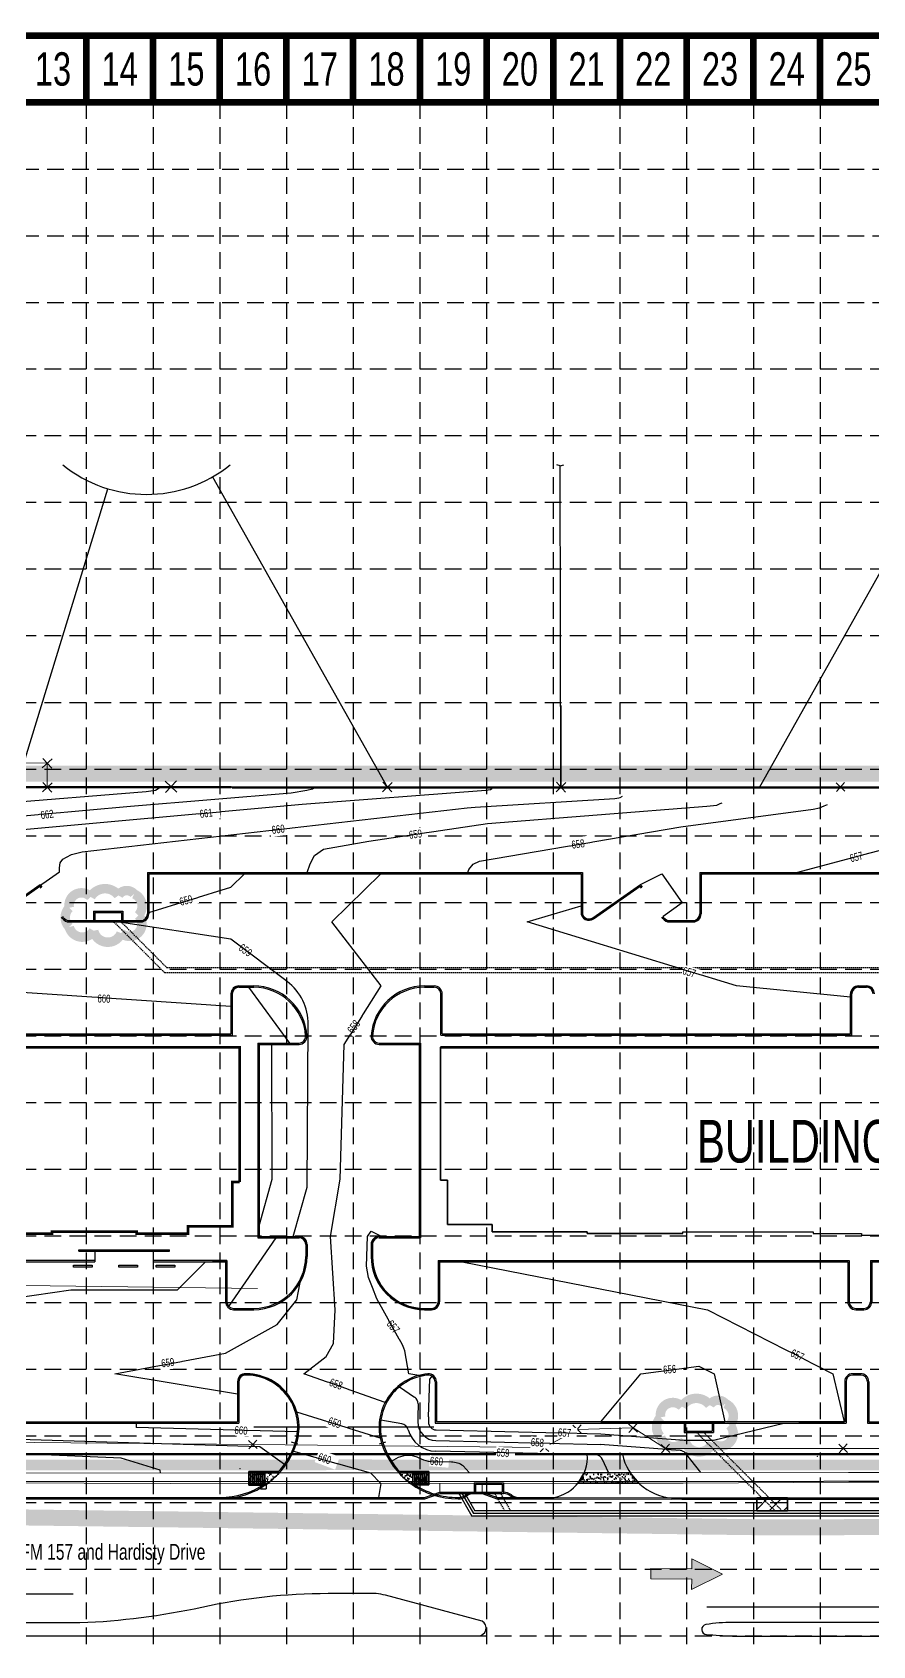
# Model space of a CAD drawing. Header units: feet. Extents: x 9897 to 20516, y 9531 to 20344.
# Drawn here: x 10228 to 10543, y 9928 to 10533 of the extents above; entities that cross this region are included whole.
import ezdxf
from ezdxf.enums import TextEntityAlignment as Align

# ---------------------------------------------------------------- set-up
doc = ezdxf.new("R2010")
doc.units = ezdxf.units.FT
doc.header["$MEASUREMENT"] = 0
for name, pattern in [('DASHED', [0.75, 0.5, -0.25]), ('DASHED2', [0.375, 0.25, -0.125]), ('HIDDEN', [0.375, 0.25, -0.125]), ('PHANTOM2', [1.25, 0.625, -0.125, 0.125, -0.125, 0.125, -0.125])]:
    doc.linetypes.add(name, pattern=pattern)
doc.layers.get('0').update_dxf_attribs({"lineweight": 18})
for name, color, linetype, lineweight in [('1-CM-DRAW', 9, 'Continuous', 25), ('BDY', 30, 'PHANTOM2', 70), ('BDY-ADJ', 6, 'Continuous', 25), ('BDY-ORIGINALTRACTS', 10, 'HIDDEN', 20), ('FENCE', 43, 'Continuous', 20), ('LIMITS OF DISTURBANCE', 1, 'Continuous', 18), ('PAVE-SAWCUT', 4, 'DASHED2', 35), ('PAVE-SAWCUT-HATCH', 7, 'Continuous', 25), ('PAVE-SIDE-EX', 8, 'Continuous', 18), ('PAVE-SIDEWALK', 6, 'Continuous', 35), ('PC', 43, 'Continuous', 25), ('TEXT-ANNOT-CONTOUR-PROP', 9, 'Continuous', 20), ('TEXT-STREET NAMES', 5, 'Continuous', 35), ('UE-TEL', 254, 'HIDDEN', 25), ('UP-SD', 160, 'DASHED', 25), ('UP-SD-INLET', 2, 'Continuous', 25), ('WTL-UP-SD-INLET', 2, 'Continuous', 25)]:
    doc.layers.add(name, color=color, linetype=linetype, lineweight=lineweight)
for name, color, linetype in [('A-SITE-BLDG', 2, 'Continuous'), ('A-SITE-CURB', 4, 'Continuous'), ('A-SITE-CURB-BACK', 200, 'Continuous'), ('A-SITE-CURB-FUTR', 6, 'Continuous'), ('BASE', 7, 'Continuous'), ('BDY-BC', 20, 'Continuous'), ('BDY-GUTTER', 255, 'Continuous'), ('GRID', 254, 'HIDDEN'), ('LEGEND', 7, 'Continuous'), ('PLANTEXT', 5, 'Continuous'), ('SILT FENCE', 200, 'Continuous'), ('UE-SD', 57, 'Continuous')]:
    doc.layers.add(name, color=color, linetype=linetype)
doc.styles.get("Standard").update_dxf_attribs({"font": 'ARIAL.TTF', "width": 0.7})
pattern_1 = [(37.5, (0, 0), (-0.06299336, 1.92682377), [0, -1.52, 0, -1.7, 0, -1.625]), (7.5, (0, 0), (1.7697767, 2.82214607), [0, -0.82, 0, -1.37, 0, -0.525]), (327.5, (-1.23, 0), (3.11414186, 0.00565905), [0, -0.5, 0, -1.8, 0, -2.35]), (317.5, (-1.23, 0), (3.0061266, 0.87767556), [0, -0.25, 0, -1.18, 0, -1.35])]

# ---------------------------------------------------------------- blocks, each defined once
blk = doc.blocks.new('X')
at = {"color": 0}
for p, q in [((-0.00294, -0.00294), (0.00294, 0.00294)), ((-0.00294, 0.00294), (0.00294, -0.00294))]:
    blk.add_line(p, q, dxfattribs=at)
blk.add_point((0, 0), dxfattribs=at)
blk = doc.blocks.new('XXFNC')
at = {"layer": 'FENCE'}
for p, q in [((14995.81, 9774.14), (14999.99, 9776.87)), ((14996.53, 9777.6), (14999.27, 9773.41))]:
    blk.add_line(p, q, dxfattribs=at)
blk = doc.blocks.new('inlet protection')
at = {"layer": 'LEGEND', "color": 170, "ltscale": 100, "const_width": 9.48}
blk.add_lwpolyline([(38, 58.5, 0.520567), (38, 58.5, 0.765195), (16.6, 47.7, 0.417879), (16.5, 28.3, 0.6649), (41, 24.6, 0.744833), (68.6, 22.2, 0.975642), (85.8, 40, 0.520567), (81.5, 61.5, 0.520567), (65.8, 60, 0.540264), (38, 58.5)], format="xyb", close=True, dxfattribs=at)

msp = doc.modelspace()

# ---------------------------------------------------------------- hatches: boundary and pattern name
at = {"layer": 'PAVE-SAWCUT-HATCH'}
h = msp.add_hatch(dxfattribs=at)
h.set_pattern_fill('ANSI31', color=256, scale=30, style=0)
h.paths.add_polyline_path([(10499.09, 9983.65), (10510.68, 9983.66), (10510.69, 9978.76), (10499.09, 9978.75)])
at = {"layer": 'PAVE-SIDEWALK'}
h = msp.add_hatch(dxfattribs=at)
h.set_pattern_fill('AR-SAND', style=0)
h.set_pattern_definition(pattern_1)
edge = h.paths.add_edge_path()
edge.add_arc((10298.05, 10013.3), 30, 305.77716, 317.51064)
edge.add_line((10320.17, 9993.04), (10308.71, 9993.03))
edge.add_line((10308.71, 9993.03), (10308.72, 9988.96))
edge.add_line((10308.72, 9988.96), (10315.59, 9988.96))
h = msp.add_hatch(dxfattribs=at)
h.set_pattern_fill('AR-SAND', style=0)
h.set_pattern_definition(pattern_1)
edge = h.paths.add_edge_path()
edge.add_arc((10387.09, 10013.29), 30, 222.38477, 233.77329, ccw=False)
edge.add_line((10364.93, 9993.06), (10376.21, 9993.07))
edge.add_line((10376.21, 9993.07), (10376.22, 9989.09))
edge.add_line((10376.22, 9989.09), (10369.36, 9989.09))
h = msp.add_hatch(dxfattribs=at)
h.set_pattern_fill('AR-SAND', style=0)
h.set_pattern_definition(pattern_1)
h.paths.add_polyline_path([(10454.88, 9989.21), (10432.17, 9989.23), (10434.47, 9993.1), (10451.59, 9993.17)])

# ---------------------------------------------------------------- linework, layer by layer
msp.add_lwpolyline([(10474.78, 9960.85), (10474.75, 9957.01), (10459.39, 9957.13), (10459.36, 9953.29), (10474.72, 9953.17), (10474.69, 9949.33), (10486.25, 9955), (10474.78, 9960.85)], close=True)
at = {"color": 211}
msp.add_point((10521.79, 9999.21), dxfattribs=at)
at = {"color": 0}
msp.add_point((10305.39, 9994.59, 833.4), dxfattribs=at)
at = {"color": 254}
for points in [[(10474.69, 9949.33), (10474.78, 9960.85), (10486.25, 9955), (10474.78, 9960.85)], [(10459.39, 9957.13), (10459.36, 9953.29), (10474.75, 9957.01), (10474.72, 9953.17)]]:
    msp.add_solid(points, dxfattribs=at)
at = {"layer": '1-CM-DRAW'}
for p, q in [((10312.57, 10153.71), (10327.56, 10153.71)), ((10378.05, 10010.23), (10307.08, 10010.23)), ((10327.07, 10003.78), (10324.69, 10004.55)), ((10359.95, 10004.57), (10357.57, 10003.81)), ((10297.58, 9983.8), (10297.58, 9983.3))]:
    msp.add_line(p, q, dxfattribs=at)
at = {"layer": 'A-SITE-BLDG', "color": 7, "const_width": 1}
msp.add_lwpolyline([(10305.26, 10102.13), (10302.6, 10102.13), (10302.6, 10085.46), (10285.93, 10085.46), (10285.93, 10082.79), (10266.76, 10082.79), (10266.76, 10083.46), (10234.93, 10083.46), (10234.93, 10082.79), (10200.93, 10082.79), (10200.93, 10082.13), (10165.6, 10082.13), (10165.6, 10082.79), (10131.6, 10082.79), (10131.6, 10083.46), (10099.76, 10083.46), (10099.76, 10082.79), (10080.6, 10082.79), (10080.6, 10086.06, -0.410992), (10064.53, 10102.13), (10061.26, 10102.13), (10061.26, 10152.63), (10305.26, 10152.63), (10305.26, 10102.13)], format="xyb", dxfattribs=at)
msp.add_lwpolyline([(10380.56, 10152.63), (10700.57, 10152.63), (10700.57, 10102.79), (10697.3, 10102.79)], dxfattribs=at)
at = {"layer": 'A-SITE-BLDG', "color": 7}
msp.add_lwpolyline([(10471.4, 10082.79), (10435.56, 10082.79), (10435.56, 10083.46), (10399.9, 10083.46), (10399.9, 10086.13), (10383.23, 10086.13), (10383.23, 10102.79), (10380.56, 10102.79), (10380.56, 10152.63), (10380.56, 10102.79), (10383.23, 10102.79), (10383.23, 10086.13), (10399.9, 10086.13), (10399.9, 10083.46), (10435.56, 10083.46), (10435.56, 10082.79), (10471.4, 10082.79), (10471.4, 10083.46), (10520.23, 10083.46), (10520.23, 10082.79), (10538.4, 10082.79), (10538.4, 10082.13), (10559.23, 10082.13)], dxfattribs=at)
at = {"layer": 'A-SITE-CURB', "color": 7, "ltscale": 0.45}
for p, q in [((10212.96, 10200.77), (10230.44, 10213.02)), ((10433.24, 10217.63), (10433.24, 10203.23)), ((10437.96, 10200.77), (10455.44, 10213.02)), ((10478.24, 10217.63), (10658.24, 10217.63)), ((10478.24, 10217.63), (10478.24, 10202.63)), ((10466.38, 10199.63), (10475.24, 10199.63)), ((10302.06, 10172.63), (10302.06, 10157.63)), ((10374.57, 10175.63), (10378.22, 10175.63)), ((10381.22, 10157.63), (10381.22, 10172.63)), ((10534.22, 10157.63), (10534.22, 10172.63)), ((10537.22, 10175.63), (10540.22, 10175.63)), ((10357.6, 10153.71), (10372.57, 10153.71)), ((10372.57, 10153.71), (10372.57, 10081.71)), ((10381.22, 10157.63), (10534.22, 10157.63)), ((10357.57, 10081.71), (10372.57, 10081.71)), ((10245.06, 10076.23), (10279.06, 10076.23)), ((10251.06, 10076.23), (10251.06, 10072.23)), ((10273.06, 10072.23), (10273.06, 10076.23)), ((10354.57, 10078.71), (10354.57, 10074.23)), ((10273.06, 10072.23), (10300.06, 10072.23)), ((10380.22, 10072.23), (10533.22, 10072.23)), ((10380.22, 10072.23), (10380.22, 10057.23)), ((10533.22, 10072.23), (10533.22, 10057.23)), ((10542.22, 10072.23), (10542.22, 10057.23)), ((10542.22, 10072.23), (10569.22, 10072.23)), ((10303.06, 10054.23), (10310.57, 10054.23)), ((10374.57, 10054.23), (10377.22, 10054.23)), ((10536.22, 10054.23), (10539.22, 10054.23)), ((10304.52, 10027.22), (10304.52, 10012.23)), ((10307.52, 10030.23), (10307.57, 10030.23)), ((10308.08, 10030.22), (10307.6, 10030.22)), ((10379.07, 10027.16), (10379.07, 10012.23)), ((10196.52, 10012.23), (10304.52, 10012.23)), ((10532.07, 10012.23), (10379.07, 10012.23)), ((10393.16, 9985.28), (10404.16, 9985.27))]:
    msp.add_line(p, q, dxfattribs=at)
at = {"layer": 'A-SITE-CURB', "color": 7}
for p, q in [((10230.92, 10212.33), (10230.44, 10213.02)), ((10271.24, 10217.63), (10433.24, 10217.63)), ((10271.24, 10217.63), (10271.24, 10202.63)), ((10455.92, 10212.33), (10455.44, 10213.02)), ((10238.92, 10200.91), (10238.57, 10201.41)), ((10463.92, 10200.91), (10463.57, 10201.41)), ((10241.38, 10199.63), (10268.24, 10199.63)), ((10305.06, 10175.63), (10310.57, 10175.63)), ((10305.06, 10175.63), (10310.57, 10175.63)), ((10194.06, 10157.63), (10302.06, 10157.63)), ((10312.07, 10153.71), (10327.53, 10153.71)), ((10312.57, 10153.71), (10312.57, 10081.71)), ((10312.57, 10081.71), (10327.57, 10081.71)), ((10330.57, 10078.71), (10330.57, 10074.23)), ((10197.06, 10072.23), (10251.06, 10072.23)), ((10300.06, 10072.23), (10300.06, 10057.23)), ((10532.07, 10027.23), (10532.07, 10012.23)), ((10538.07, 10030.23), (10535.07, 10030.23)), ((10541.07, 10027.23), (10541.07, 10012.23)), ((10541.07, 10012.23), (10667.07, 10012.23)), ((10422.94, 9983.76), (10422.94, 9983.26)), ((10422.94, 9983.26), (10467.25, 9983.13)), ((10467.25, 9983.63), (10467.25, 9983.13))]:
    msp.add_line(p, q, dxfattribs=at)
at = {"layer": 'A-SITE-CURB', "color": 7, "ltscale": 0.45}
for points in [[(10250.06, 10070.23), (10243.06, 10070.23), (10243.06, 10070.9), (10250.06, 10070.9)], [(10267.06, 10070.23), (10260.06, 10070.23), (10260.06, 10070.9), (10267.06, 10070.9)], [(10281.06, 10070.23), (10274.06, 10070.23), (10274.06, 10070.9), (10281.06, 10070.9)]]:
    msp.add_lwpolyline(points, close=True, dxfattribs=at)
at = {"layer": 'A-SITE-CURB', "color": 7}
for centre, radius, start, end in [((10241.38, 10202.63), 3, 215, 270), ((10268.24, 10202.63), 3, 270, 0), ((10466.38, 10202.63), 3, 215, 270), ((10305.06, 10172.63), 3, 90, 180), ((10310.57, 10155.63), 20, 3.66175, 90), ((10327.53, 10156.71), 3, 270, 3.66175), ((10327.57, 10078.71), 3, 0, 90), ((10535.07, 10027.23), 3, 90, 180), ((10538.07, 10027.23), 3, 0, 90)]:
    msp.add_arc(centre, radius, start, end, dxfattribs=at)
at = {"layer": 'A-SITE-CURB', "color": 7, "ltscale": 0.45}
for centre, radius, start, end in [((10436.24, 10203.23), 3, 180, 305), ((10475.24, 10202.63), 3, 270, 0), ((10374.57, 10155.63), 20, 90, 176.33825), ((10378.22, 10172.63), 3, 0, 90), ((10537.22, 10172.63), 3, 90, 180), ((10540.22, 10172.63), 3, 0, 90), ((10357.6, 10156.71), 3, 176.33825, 270), ((10357.57, 10078.71), 3, 90, 180), ((10310.57, 10074.23), 20, 270, 360), ((10374.57, 10074.23), 20, 180, 270), ((10303.06, 10057.23), 3, 180, 270), ((10377.22, 10057.23), 3, 270, 0), ((10536.22, 10057.23), 3, 180, 270), ((10539.22, 10057.23), 3, 270, 0), ((10307.52, 10027.22), 3, 88.52912, 180), ((10307.57, 10010.23), 20, 342.11608, 88.52912), ((10377.57, 10010.23), 20, 95.06406, 197.80879), ((10376.07, 10027.16), 3, 0, 95.06406), ((10298.05, 10013.3), 30, 270.0236, 342.11608), ((10387.09, 10013.29), 30, 197.80879, 270.13808), ((10387.16, 9988.79), 5.5, 269.95542, 306.82532), ((10393.16, 9980.78), 4.5, 89.95542, 126.82532), ((10404.16, 9980.77), 4.5, 53.08553, 89.95542), ((10410.16, 9988.77), 5.5, 233.08553, 269.95542)]:
    msp.add_arc(centre, radius, start, end, dxfattribs=at)
at = {"layer": 'A-SITE-CURB-BACK', "color": 7, "ltscale": 0.45}
for p, q in [((10212.67, 10201.18), (10230.56, 10213.71)), ((10270.74, 10218.13), (10433.74, 10218.13)), ((10270.74, 10218.13), (10270.74, 10202.63)), ((10433.74, 10218.13), (10433.74, 10203.23)), ((10437.67, 10201.18), (10455.56, 10213.71)), ((10477.74, 10218.13), (10658.74, 10218.13)), ((10477.74, 10218.13), (10477.74, 10202.63)), ((10241.38, 10200.13), (10268.24, 10200.13)), ((10466.38, 10200.13), (10475.24, 10200.13)), ((10373.07, 10154.21), (10373.07, 10081.21)), ((10312.07, 10081.21), (10327.57, 10081.21)), ((10357.57, 10081.21), (10373.07, 10081.21)), ((10245.06, 10076.73), (10279.06, 10076.73)), ((10330.07, 10078.71), (10330.07, 10074.23)), ((10355.07, 10078.71), (10355.07, 10074.23)), ((10251.06, 10072.73), (10196.56, 10072.73)), ((10300.56, 10072.73), (10273.06, 10072.73)), ((10379.72, 10072.73), (10533.72, 10072.73)), ((10379.72, 10072.73), (10379.72, 10057.23)), ((10533.72, 10072.73), (10533.72, 10057.23)), ((10541.72, 10072.73), (10569.22, 10072.73)), ((10541.72, 10072.73), (10541.72, 10057.23)), ((10303.06, 10054.73), (10310.57, 10054.73)), ((10374.57, 10054.73), (10377.22, 10054.73)), ((10536.22, 10054.73), (10539.22, 10054.73)), ((10305.02, 10027.22), (10305.02, 10011.73)), ((10308.07, 10029.72), (10307.52, 10029.72)), ((10378.57, 10027.16), (10378.57, 10011.73)), ((10196.02, 10011.73), (10305.02, 10011.73)), ((10378.57, 10011.73), (10532.57, 10011.73)), ((10378.57, 10011.73), (10532.57, 10011.73)), ((10393.66, 9985.78), (10403.66, 9985.77))]:
    msp.add_line(p, q, dxfattribs=at)
at = {"layer": 'A-SITE-CURB-BACK', "color": 7}
for p, q in [((10231.33, 10212.62), (10230.56, 10213.71)), ((10456.33, 10212.62), (10455.56, 10213.71)), ((10239.33, 10201.19), (10238.98, 10201.7)), ((10464.33, 10201.19), (10463.98, 10201.7)), ((10302.56, 10172.63), (10302.56, 10157.13)), ((10305.06, 10175.13), (10310.57, 10175.13)), ((10374.57, 10175.13), (10378.22, 10175.13)), ((10380.72, 10157.13), (10380.72, 10172.63)), ((10534.72, 10157.13), (10534.72, 10172.63)), ((10537.22, 10175.13), (10540.22, 10175.13)), ((10193.56, 10157.13), (10302.56, 10157.13)), ((10312.07, 10154.21), (10312.07, 10081.21)), ((10312.07, 10154.21), (10327.56, 10154.21)), ((10357.6, 10154.21), (10373.07, 10154.21)), ((10380.72, 10157.13), (10534.72, 10157.13)), ((10245.06, 10076.23), (10245.06, 10076.73)), ((10279.06, 10076.23), (10279.06, 10076.73)), ((10300.56, 10072.73), (10300.56, 10057.23)), ((10532.57, 10027.23), (10532.57, 10011.73)), ((10538.07, 10029.73), (10535.07, 10029.73)), ((10540.57, 10027.23), (10540.57, 10011.73)), ((10540.57, 10011.73), (10667.57, 10011.73)), ((10422.94, 9983.76), (10467.25, 9983.63))]:
    msp.add_line(p, q, dxfattribs=at)
for centre, radius, start, end in [((10241.38, 10202.63), 2.5, 215, 270), ((10466.38, 10202.63), 2.5, 215, 270), ((10305.06, 10172.63), 2.5, 90, 180), ((10310.57, 10155.63), 19.5, 3.66175, 90), ((10374.57, 10155.63), 19.5, 90, 176.33825), ((10378.22, 10172.63), 2.5, 0, 90), ((10537.22, 10172.63), 2.5, 90, 180), ((10540.22, 10172.63), 2.5, 0, 90), ((10327.53, 10156.71), 2.5, 270, 3.66175), ((10357.6, 10156.71), 2.5, 176.33825, 270), ((10535.07, 10027.23), 2.5, 90, 180), ((10538.07, 10027.23), 2.5, 0, 90)]:
    msp.add_arc(centre, radius, start, end, dxfattribs=at)
at = {"layer": 'A-SITE-CURB-BACK', "color": 7, "ltscale": 0.45}
for centre, radius, start, end in [((10268.24, 10202.63), 2.5, 270, 0), ((10436.24, 10203.23), 2.5, 180, 305), ((10475.24, 10202.63), 2.5, 270, 0), ((10327.57, 10078.71), 2.5, 0, 90), ((10357.57, 10078.71), 2.5, 90, 180), ((10310.57, 10074.23), 19.5, 270, 360), ((10374.57, 10074.23), 19.5, 180, 270), ((10303.06, 10057.23), 2.5, 180, 270), ((10377.22, 10057.23), 2.5, 270, 0), ((10536.22, 10057.23), 2.5, 180, 270), ((10539.22, 10057.23), 2.5, 270, 0), ((10307.52, 10027.22), 2.5, 88.52912, 180), ((10307.57, 10010.23), 19.5, 342.11608, 88.52912), ((10377.57, 10010.23), 19.5, 95.06406, 197.80879), ((10376.07, 10027.16), 2.5, 0, 95.06406), ((10298.05, 10013.3), 29.5, 316.61356, 342.11608), ((10387.09, 10013.29), 29.5, 197.80879, 223.27634), ((10298.05, 10013.3), 29.5, 270.0236, 304.40651), ((10387.09, 10013.29), 29.5, 235.11823, 270.13808), ((10387.16, 9988.79), 5, 269.95542, 306.82532), ((10393.16, 9980.78), 5, 89.95542, 126.82532), ((10404.16, 9980.77), 5, 53.08553, 89.95542), ((10410.16, 9988.77), 5, 233.08553, 269.95542)]:
    msp.add_arc(centre, radius, start, end, dxfattribs=at)
at = {"layer": 'A-SITE-CURB-FUTR', "color": 7}
for points in [[(10018.99, 9931.9), (10394.68, 9931.9, 0.767327), (10396.17, 9937.46), (10359.98, 9947.15, 0.045777), (10356.52, 9947.75), (10338.43, 9947.75, 0.054254), (10291.09, 9942.6, -0.045012), (10245.47, 9936.78), (10019.38, 9936.78, 0.921569)], [(10489.96, 9931.84), (10772.72, 9931.84, 0.063349), (10816.96, 9937.47, -0.055002), (10853.25, 9942.7), (11065.25, 9942.7, 0.051122), (11072.98, 9943.49, 0.814038), (11072.98, 9947.26, 0.064835), (11065.05, 9947.85), (10784.02, 9947.85, 0.054396), (10738.6, 9942.9, -0.0391), (10696.15, 9936.95), (10489.99, 9936.95, 0.039916), (10480.07, 9936.16, 0.89837), (10480.27, 9932.39, -0.001182)]]:
    msp.add_lwpolyline(points, format="xyb", close=True, dxfattribs=at)
at = {"layer": 'A-SITE-CURB-FUTR', "color": 7, "const_width": 0.5}
for points in [[(10018, 9947.68), (10242.96, 9947.68)], [(10480.33, 9942.78), (10690.8, 9942.78)]]:
    msp.add_lwpolyline(points, dxfattribs=at)
at = {"layer": 'BASE', "const_width": 2.5}
for points in [[(10247.84, 10506.97), (10247.84, 10531.97)], [(10272.84, 10506.97), (10272.84, 10531.97)], [(10297.84, 10506.97), (10297.84, 10531.97)], [(10322.84, 10506.97), (10322.84, 10531.97)], [(10347.84, 10506.97), (10347.84, 10531.97)], [(10372.84, 10506.97), (10372.84, 10531.97)], [(10397.84, 10506.97), (10397.84, 10531.97)], [(10422.84, 10506.97), (10422.84, 10531.97)], [(10447.84, 10506.97), (10447.84, 10531.97)], [(10472.84, 10506.97), (10472.84, 10531.97)], [(10497.84, 10506.97), (10497.84, 10531.97)], [(10522.84, 10506.97), (10522.84, 10531.97)]]:
    msp.add_lwpolyline(points, dxfattribs=at)
at = {"layer": 'BDY', "color": 7}
for p, q in [((9994.99, 10250.23), (11415.16, 10249.62)), ((11010.92, 10000), (10000, 10000))]:
    msp.add_line(p, q, dxfattribs=at)
at = {"layer": 'BDY-ADJ', "color": 253}
for p, q in [((10425.47, 10370.65), (10424.13, 10370.99)), ((10425.47, 10370.65), (10426.8, 10370.99)), ((10425.62, 10250.16), (10425.47, 10370.65)), ((10295.17, 10366.53), (10360.74, 10250.07)), ((10500.11, 10250.08), (10565.29, 10366.26)), ((10221.66, 10250.13), (10255.92, 10362.07))]:
    msp.add_line(p, q, dxfattribs=at)
msp.add_arc((10270.36, 10409.94), 50, 231.16809, 308.83191, dxfattribs=at)
at = {"layer": 'BDY-BC', "color": 7}
for p, q in [((10448.74, 10000.11), (10435.59, 10000)), ((10210.39, 9983.76), (10311.14, 9983.81)), ((10311.14, 9983.81), (10374.57, 9983.76)), ((10374.57, 9983.76), (10380.36, 9985.82)), ((10380.36, 9985.82), (10396.22, 9985.82)), ((10396.22, 9985.82), (10401.82, 9983.78)), ((10401.82, 9983.78), (10422.94, 9983.76)), ((10467.25, 9983.63), (10471.03, 9983.62)), ((10471.03, 9983.62), (10533.6, 9983.69)), ((10533.6, 9983.69), (10645.44, 9983.8))]:
    msp.add_line(p, q, dxfattribs=at)
for centre, radius, start, end in [((10420.19, 9998.96), 15.43, 280.26967, 3.86979), ((10469.21, 10004.47), 20.93, 192.02149, 264.64081)]:
    msp.add_arc(centre, radius, start, end, dxfattribs=at)
at = {"layer": 'BDY-GUTTER'}
for p, q in [((10210.39, 9983.26), (10311.14, 9983.31)), ((10311.14, 9983.31), (10374.57, 9983.26)), ((10374.66, 9983.26), (10380.45, 9985.32)), ((10380.45, 9985.32), (10396.14, 9985.32)), ((10396.14, 9985.32), (10401.73, 9983.28)), ((10401.73, 9983.28), (10422.94, 9983.26)), ((10422.94, 9983.26), (10471.02, 9983.12)), ((10471.03, 9983.12), (10533.6, 9983.19)), ((10533.6, 9983.19), (10645.44, 9983.3))]:
    msp.add_line(p, q, dxfattribs=at)
at = {"layer": 'BDY-ORIGINALTRACTS', "color": 7}
msp.add_line((11459.03, 9990.08), (9999.19, 9989.75), dxfattribs=at)
at = {"layer": 'FENCE'}
for p, q in [((10425.78, 10250.16), (10425.77, 10280.77)), ((10360.65, 10250.18), (10349.53, 10269.86)), ((10233.17, 10259.12), (10221.4, 10259.32)), ((10233.19, 10250.08), (10233.17, 10259.12)), ((10279.57, 10250.36), (10233.19, 10250.08)), ((10279.57, 10250.36), (10360.65, 10250.18)), ((10425.78, 10250.16), (10360.65, 10250.18)), ((10530.52, 10250.23), (10425.78, 10250.16)), ((10639.95, 10249.57), (10530.52, 10250.23)), ((10209.59, 10063.52), (10311.96, 10062.23)), ((10431.8, 10009.36), (10419.5, 10002.57)), ((10452.75, 10009.87), (10431.8, 10009.36)), ((10464.88, 10002.2), (10452.75, 10009.87)), ((10310.26, 10003.7), (10209.36, 10004.62)), ((10419.5, 10002.57), (10310.26, 10003.7)), ((10531.48, 10002.24), (10464.88, 10002.2)), ((10639.25, 10002.1), (10531.48, 10002.24))]:
    msp.add_line(p, q, dxfattribs=at)
at = {"layer": 'GRID', "color": 8, "linetype": 'HIDDEN', "ltscale": 25}
for p, q in [((10247.84, 10506.97), (10247.84, 9631.86)), ((10272.84, 10506.97), (10272.84, 9631.86)), ((10297.84, 10506.97), (10297.84, 9631.86)), ((10322.84, 10506.97), (10322.84, 9631.86)), ((10347.84, 10506.97), (10347.84, 9631.86)), ((10372.84, 10506.97), (10372.84, 9631.86)), ((10397.84, 10506.97), (10397.84, 9631.86)), ((10422.84, 10506.97), (10422.84, 9631.86)), ((10447.84, 10506.97), (10447.84, 9631.86)), ((10472.84, 10506.97), (10472.84, 9631.86)), ((10497.84, 10506.97), (10497.84, 9631.86)), ((10522.84, 10506.97), (10522.84, 9631.86)), ((9923.76, 10481.89), (11473.76, 10481.89)), ((9923.76, 10456.89), (11473.76, 10456.89)), ((9923.76, 10431.89), (11473.76, 10431.89)), ((9922.84, 10406.97), (11472.84, 10406.97)), ((9922.84, 10381.97), (11472.84, 10381.97)), ((9922.84, 10356.97), (11472.84, 10356.97)), ((9922.84, 10331.97), (11472.84, 10331.97)), ((9922.84, 10306.97), (11472.84, 10306.97)), ((9922.84, 10281.97), (11472.84, 10281.97)), ((9922.84, 10256.97), (11472.84, 10256.97)), ((9922.84, 10231.97), (11472.84, 10231.97)), ((9922.84, 10206.97), (11472.84, 10206.97)), ((9922.84, 10181.97), (11472.84, 10181.97)), ((9922.84, 10156.97), (11472.84, 10156.97)), ((9922.84, 10131.97), (11472.84, 10131.97)), ((9922.84, 10106.97), (11472.84, 10106.97)), ((9922.84, 10081.97), (11472.84, 10081.97)), ((9922.84, 10056.97), (11472.84, 10056.97)), ((9922.84, 10031.97), (11472.84, 10031.97)), ((9922.84, 10006.97), (11472.84, 10006.97)), ((9922.84, 9981.97), (11472.84, 9981.97)), ((9922.84, 9956.97), (11472.84, 9956.97)), ((9922.84, 9931.97), (11472.84, 9931.97))]:
    msp.add_line(p, q, dxfattribs=at)
at = {"layer": 'PAVE-SAWCUT'}
msp.add_lwpolyline([(10499.09, 9983.65), (10510.68, 9983.66), (10510.69, 9978.76), (10499.09, 9978.75)], close=True, dxfattribs=at)
at = {"layer": 'PAVE-SIDE-EX', "color": 7}
for p, q in [((10311.48, 9988.95), (10209.94, 9989.29)), ((10210.09, 9992.98), (10311.46, 9993.03)), ((10311.46, 9993.03), (10434.62, 9993.1)), ((10432.17, 9989.23), (10311.48, 9988.95)), ((10380.36, 9985.82), (10380.36, 9989.11)), ((10396.22, 9985.82), (10396.22, 9989.15)), ((10451.59, 9993.17), (10471.32, 9993.25)), ((10471.59, 9989.2), (10454.88, 9989.21)), ((10471.32, 9993.25), (10533.54, 9993.21)), ((10533.56, 9989.57), (10471.59, 9989.2)), ((10533.54, 9993.21), (10640.92, 9993.3)), ((10641.52, 9989.56), (10533.56, 9989.57))]:
    msp.add_line(p, q, dxfattribs=at)
at = {"layer": 'PAVE-SIDEWALK', "color": 7}
for p, q in [((10308.71, 9993.53), (10319.95, 9993.54)), ((10308.71, 9993.03), (10308.71, 9993.53)), ((10308.72, 9988.96), (10315.59, 9988.96)), ((10308.72, 9988.96), (10308.72, 9988.46)), ((10309.47, 9988.96), (10309.46, 9993.03)), ((10310.22, 9988.96), (10310.21, 9993.03)), ((10310.97, 9988.96), (10310.96, 9993.03)), ((10311.72, 9988.96), (10311.71, 9993.03)), ((10312.47, 9988.96), (10312.46, 9993.03)), ((10313.22, 9988.96), (10313.21, 9993.03)), ((10313.97, 9988.96), (10313.96, 9993.03)), ((10314.72, 9988.96), (10314.71, 9993.03)), ((10376.21, 9993.57), (10365.15, 9993.56)), ((10370.22, 9989.09), (10370.21, 9993.07)), ((10370.97, 9989.09), (10370.96, 9993.07)), ((10376.22, 9988.59), (10370.96, 9988.59)), ((10371.72, 9989.09), (10371.71, 9993.07)), ((10372.47, 9989.09), (10372.46, 9993.07)), ((10373.22, 9989.09), (10373.21, 9993.07)), ((10373.97, 9989.09), (10373.96, 9993.07)), ((10374.72, 9989.09), (10374.71, 9993.07)), ((10375.47, 9989.09), (10375.46, 9993.07)), ((10376.21, 9993.07), (10376.21, 9993.57)), ((10376.22, 9989.09), (10376.22, 9988.59)), ((10308.72, 9988.46), (10313.96, 9988.46))]:
    msp.add_line(p, q, dxfattribs=at)
for points in [[(10315.59, 9988.96, 0.051242), (10320.17, 9993.04), (10308.71, 9993.03), (10308.72, 9988.96)], [(10369.36, 9989.09, -0.049733), (10364.93, 9993.06), (10376.21, 9993.07), (10376.22, 9989.09)]]:
    msp.add_lwpolyline(points, format="xyb", close=True, dxfattribs=at)
msp.add_lwpolyline([(10454.88, 9989.21), (10432.17, 9989.23), (10434.47, 9993.1), (10451.59, 9993.17)], close=True, dxfattribs=at)
at = {"layer": 'PC', "color": 47}
for p, q in [((10270.31, 10248.51), (10273.83, 10249.04)), ((10273.83, 10249.04), (10275.11, 10249.93)), ((10324.56, 10248), (10330.45, 10248.99)), ((10328.71, 10243.76), (10397.52, 10248.98)), ((10330.45, 10248.99), (10332.57, 10249.55)), ((10332.57, 10249.55), (10333.14, 10249.94)), ((10397.52, 10248.98), (10399.38, 10249.24)), ((10399.38, 10249.24), (10399.87, 10249.68)), ((10399.87, 10249.68), (10400.09, 10249.97)), ((10390.55, 10242.36), (10393.6, 10242.68)), ((10393.6, 10242.68), (10445.92, 10245.86)), ((10398.2, 10236.52), (10480.44, 10242.99)), ((10445.92, 10245.86), (10447.44, 10246.1)), ((10447.44, 10246.1), (10447.97, 10246.3)), ((10447.97, 10246.3), (10448.75, 10246.76)), ((10480.44, 10242.99), (10484.11, 10243.45)), ((10484.11, 10243.45), (10485.35, 10244)), ((10485.35, 10244), (10486.09, 10244.31)), ((10522.59, 10242.47), (10524.4, 10243.16)), ((10524.4, 10243.16), (10525.66, 10243.68)), ((10470.65, 10235.32), (10520.21, 10241.97)), ((10520.21, 10241.97), (10522.59, 10242.47)), ((10240.38, 10223.91), (10242.28, 10224.91)), ((10242.28, 10224.91), (10246.31, 10225.9)), ((10331.69, 10221.42), (10333.42, 10224.5)), ((10333.42, 10224.5), (10336.69, 10226.86)), ((10336.69, 10226.86), (10353.68, 10229.9)), ((10213.83, 10201.66), (10237.81, 10218.47)), ((10237.73, 10219.95), (10238.04, 10221.75)), ((10237.81, 10218.47), (10237.73, 10219.95)), ((10238.04, 10221.75), (10239.01, 10223.12)), ((10239.01, 10223.12), (10240.38, 10223.91)), ((10330.66, 10218.13), (10331.69, 10221.42)), ((10390.79, 10218.13), (10391.14, 10219.28)), ((10391.14, 10219.28), (10392.79, 10221.27)), ((10392.79, 10221.27), (10395.16, 10222.37)), ((10302.06, 10212.63), (10307.17, 10217.63)), ((10307.17, 10217.63), (10330.66, 10218.13)), ((10339.85, 10199.63), (10358.24, 10217.63)), ((10358.24, 10217.63), (10390.79, 10218.13)), ((10438.57, 10201.51), (10455.56, 10213.71)), ((10455.56, 10213.71), (10463.56, 10217.69)), ((10463.56, 10217.69), (10471.21, 10206.76)), ((10477.97, 10202.32), (10478.24, 10217.2)), ((10478.24, 10217.2), (10478.72, 10217.63)), ((10478.72, 10217.63), (10514.02, 10218.13)), ((10471.21, 10206.76), (10463.98, 10201.7)), ((10269.52, 10200.14), (10270.23, 10200.69)), ((10270.23, 10200.69), (10270.77, 10201.39)), ((10270.77, 10201.39), (10271.04, 10202.35)), ((10271.04, 10202.35), (10271.24, 10203.13)), ((10413.1, 10199.63), (10433.24, 10205.63)), ((10433.24, 10205.63), (10433.46, 10204.33)), ((10433.46, 10204.33), (10433.51, 10203.22)), ((10433.51, 10203.22), (10433.71, 10202.17)), ((10433.71, 10202.17), (10434.16, 10201.38)), ((10434.16, 10201.38), (10434.72, 10200.9)), ((10434.72, 10200.9), (10435.64, 10200.54)), ((10435.64, 10200.54), (10436.63, 10200.45)), ((10436.63, 10200.45), (10437.56, 10200.75)), ((10437.56, 10200.75), (10438.57, 10201.51)), ((10463.98, 10201.7), (10463.98, 10201.35)), ((10463.98, 10201.35), (10464.2, 10200.96)), ((10464.2, 10200.96), (10464.65, 10200.51)), ((10464.65, 10200.51), (10465.86, 10199.96)), ((10476.27, 10200.06), (10477.01, 10200.48)), ((10477.01, 10200.48), (10477.52, 10201.02)), ((10477.52, 10201.02), (10477.84, 10201.61)), ((10477.84, 10201.61), (10477.97, 10202.32)), ((10259.36, 10199.63), (10267.79, 10199.88)), ((10267.79, 10199.88), (10268.69, 10199.88)), ((10268.69, 10199.88), (10269.52, 10200.14)), ((10358.37, 10175.63), (10339.85, 10199.63)), ((10465.86, 10199.96), (10467.28, 10199.94)), ((10467.28, 10199.94), (10467.87, 10199.97)), ((10467.87, 10199.97), (10468.52, 10199.89)), ((10468.52, 10199.89), (10469.27, 10199.9)), ((10469.27, 10199.9), (10475.57, 10199.89)), ((10475.57, 10199.89), (10476.27, 10200.06)), ((10302.34, 10172.88), (10302.06, 10167.91)), ((10302.48, 10173.47), (10302.34, 10172.88)), ((10302.6, 10173.9), (10302.48, 10173.47)), ((10302.86, 10174.27), (10302.6, 10173.9)), ((10303.2, 10174.67), (10302.86, 10174.27)), ((10303.78, 10175.05), (10303.2, 10174.67)), ((10304.38, 10175.3), (10303.78, 10175.05)), ((10305.26, 10175.4), (10304.38, 10175.3)), ((10306.99, 10175.39), (10305.26, 10175.4)), ((10308.69, 10175.13), (10306.99, 10175.39)), ((10324.16, 10154.21), (10308.69, 10175.13)), ((10534.22, 10171.47), (10491.52, 10175.63)), ((10534.48, 10172.68), (10534.22, 10171.47)), ((10534.68, 10173.64), (10534.48, 10172.68)), ((10534.88, 10174.07), (10534.68, 10173.64)), ((10535.52, 10174.82), (10534.88, 10174.07)), ((10536.6, 10175.33), (10535.52, 10174.82)), ((10537.79, 10175.41), (10536.6, 10175.33)), ((10539.63, 10175.42), (10537.79, 10175.41)), ((10540.92, 10175.31), (10539.63, 10175.42)), ((10541.72, 10174.93), (10540.92, 10175.31)), ((10542.42, 10174.29), (10541.72, 10174.93)), ((10542.82, 10173.74), (10542.42, 10174.29)), ((10330.57, 10100.14), (10331.03, 10161.15)), ((10317.34, 10153.71), (10324.16, 10154.21)), ((10317.45, 10103.13), (10317.34, 10153.71)), ((10312.57, 10085.7), (10317.45, 10103.13)), ((10325.4, 10081.71), (10330.57, 10100.14)), ((10339.31, 10081.71), (10342.96, 10103.13)), ((10312.33, 10081.48), (10312.57, 10085.7)), ((10301.3, 10055.47), (10318.93, 10081.21)), ((10318.93, 10081.21), (10312.33, 10081.48)), ((10328.02, 10081.37), (10325.4, 10081.71)), ((10328.81, 10081.17), (10328.02, 10081.37)), ((10329.49, 10080.71), (10328.81, 10081.17)), ((10330.1, 10079.81), (10329.49, 10080.71)), ((10330.36, 10078.82), (10330.1, 10079.81)), ((10341.11, 10054.23), (10339.31, 10081.71)), ((10352.91, 10070.53), (10353.18, 10081.71)), ((10353.18, 10081.71), (10354.57, 10083.71)), ((10354.57, 10083.71), (10358.57, 10081.71)), ((10355.15, 10079.91), (10354.88, 10078.96)), ((10355.53, 10080.58), (10355.15, 10079.91)), ((10356.05, 10081.11), (10355.53, 10080.58)), ((10356.93, 10081.5), (10356.05, 10081.11)), ((10358.57, 10081.71), (10356.93, 10081.5)), ((10330.29, 10072.15), (10330.33, 10073.46)), ((10330.33, 10073.46), (10330.36, 10078.82)), ((10354.88, 10078.96), (10354.79, 10076.59)), ((10354.79, 10076.59), (10354.85, 10073.65)), ((10354.85, 10073.65), (10354.96, 10071.88)), ((10282.06, 10061.73), (10292.56, 10072.23)), ((10292.56, 10072.23), (10300.28, 10072.56)), ((10300.28, 10072.56), (10300.35, 10057.17)), ((10328.97, 10066.92), (10329.41, 10068.24)), ((10329.41, 10068.24), (10329.96, 10070.28)), ((10329.96, 10070.28), (10330.29, 10072.15)), ((10353.6, 10066.26), (10352.91, 10070.53)), ((10354.96, 10071.88), (10355.55, 10069.01)), ((10355.55, 10069.01), (10356.61, 10066.01)), ((10379.96, 10072.28), (10380.04, 10072.51)), ((10379.96, 10056.91), (10379.96, 10072.28)), ((10380.04, 10072.51), (10388.69, 10072.23)), ((10388.69, 10072.23), (10480.63, 10054.23)), ((10196.08, 10055.01), (10242.06, 10061.73)), ((10242.06, 10061.73), (10282.06, 10061.73)), ((10326.76, 10057.95), (10327.98, 10064.4)), ((10327.98, 10064.4), (10328.97, 10066.92)), ((10355.09, 10062.51), (10353.6, 10066.26)), ((10356.66, 10058.32), (10355.09, 10062.51)), ((10356.61, 10066.01), (10357.83, 10063.86)), ((10357.83, 10063.86), (10359, 10062.09)), ((10359, 10062.09), (10360.52, 10060.37)), ((10300.35, 10057.17), (10300.47, 10056.58)), ((10300.47, 10056.58), (10300.73, 10056.09)), ((10300.73, 10056.09), (10300.99, 10055.77)), ((10300.99, 10055.77), (10301.3, 10055.47)), ((10319.32, 10048.66), (10326.76, 10057.95)), ((10360.52, 10060.37), (10362.36, 10058.74)), ((10362.36, 10058.74), (10364.53, 10057.27)), ((10364.53, 10057.27), (10365.99, 10056.41)), ((10365.99, 10056.41), (10367.76, 10055.68)), ((10367.76, 10055.68), (10369.92, 10055.02)), ((10378.82, 10054.96), (10379.31, 10055.44)), ((10379.31, 10055.44), (10379.82, 10056.27)), ((10379.82, 10056.27), (10379.96, 10056.91)), ((10340.5, 10041.61), (10341.11, 10054.23)), ((10372.07, 10054.67), (10373.73, 10054.49)), ((10373.73, 10054.49), (10377.43, 10054.49)), ((10377.43, 10054.49), (10378.16, 10054.63)), ((10378.16, 10054.63), (10378.82, 10054.96)), ((10300.06, 10037.9), (10319.32, 10048.66)), ((10337.78, 10036.7), (10340.5, 10041.61)), ((10368.67, 10030.24), (10367.2, 10038.82)), ((10477.37, 10033.02), (10483.15, 10030.23)), ((10304.8, 10027.44), (10304.52, 10022.56)), ((10305.05, 10028.54), (10304.8, 10027.44)), ((10305.61, 10029.18), (10305.05, 10028.54)), ((10306.4, 10029.77), (10305.61, 10029.18)), ((10307.55, 10030), (10306.4, 10029.77)), ((10308.66, 10029.95), (10307.55, 10030)), ((10310.41, 10029.79), (10308.66, 10029.95)), ((10312.49, 10029.37), (10310.41, 10029.79)), ((10313.9, 10028.98), (10312.49, 10029.37)), ((10315.61, 10028.33), (10313.9, 10028.98)), ((10316.67, 10027.73), (10315.61, 10028.33)), ((10317.82, 10027.1), (10316.67, 10027.73)), ((10318.84, 10026.45), (10317.82, 10027.1)), ((10319.48, 10025.97), (10318.84, 10026.45)), ((10321.14, 10024.53), (10319.48, 10025.97)), ((10329.42, 10030.22), (10329.37, 10030.23)), ((10364.46, 10024.83), (10365.22, 10025.32)), ((10365.22, 10025.32), (10370.9, 10021.47)), ((10372.44, 10029.56), (10368.67, 10030.24)), ((10372.44, 10029.56), (10374.9, 10029.77)), ((10374.9, 10029.77), (10376.32, 10029.8)), ((10376.05, 10014.04), (10376.54, 10028.28)), ((10376.32, 10029.8), (10376.96, 10029.62)), ((10377.38, 10029.29), (10376.54, 10028.28)), ((10376.96, 10029.62), (10377.38, 10029.29)), ((10440.72, 10012.23), (10455.71, 10030.23)), ((10483.15, 10030.23), (10487.16, 10012.23)), ((10527.62, 10030.23), (10531.88, 10012.23)), ((10322.61, 10023.1), (10321.14, 10024.53)), ((10323.72, 10021.72), (10322.61, 10023.1)), ((10326.78, 10015.78), (10323.72, 10021.72)), ((10359.8, 10019.41), (10361.4, 10021.52)), ((10361.4, 10021.52), (10362.75, 10023.19)), ((10362.75, 10023.19), (10364.46, 10024.83)), ((10372.21, 10018.88), (10372.05, 10014.04)), ((10357.98, 10012.32), (10358.24, 10012.85)), ((10366.09, 10011.39), (10358.24, 10012.85)), ((10372.05, 10014.04), (10372.05, 10012.14)), ((10376.05, 10014.04), (10376.05, 10012.14)), ((10260.92, 9998.57), (10037.19, 10007.99)), ((10266.52, 10011.73), (10196.3, 10012.01)), ((10266.52, 10011.73), (10266.52, 10010)), ((10326.61, 10004.91), (10327.04, 10006.98)), ((10327.04, 10006.98), (10326.98, 10008.43)), ((10357.82, 10010.77), (10357.98, 10012.32)), ((10357.89, 10008.25), (10357.82, 10010.77)), ((10358.01, 10006.06), (10357.89, 10008.25)), ((10440.72, 10012.23), (10470.99, 10011.95)), ((10440.72, 10007.73), (10471.87, 10005.35)), ((10470.99, 10011.95), (10485.24, 10011.96)), ((10482.87, 10005.35), (10509.24, 10011.73)), ((10485.24, 10011.96), (10487.16, 10012.23)), ((10509.24, 10011.73), (10531.88, 10012.23)), ((10322.09, 9996.2), (10312.81, 10002.76)), ((10325.47, 10001.14), (10326.13, 10003.56)), ((10326.13, 10003.56), (10326.61, 10004.91)), ((10470.41, 10001.45), (10440.41, 10003.74)), ((10471.87, 10005.35), (10482.87, 10005.35)), ((10275.56, 9994.04), (10260.92, 9998.57)), ((10362.25, 9997.38), (10364.9, 9998.92)), ((10364.9, 9998.92), (10367.44, 9999.64)), ((10367.44, 9999.64), (10369.61, 9999.64)), ((10369.61, 9999.64), (10371.66, 9999.08)), ((10391.34, 9993.21), (10389.07, 9995.66)), ((10443.6, 9993.14), (10441.32, 9998.04)), ((10478.1, 9993.24), (10472.54, 10000.31)), ((10275.65, 9993.01), (10275.56, 9994.04)), ((10354.31, 9993.06), (10358.23, 9989.07)), ((10358.23, 9989.07), (10357.4, 9983.78, 603.02))]:
    msp.add_line(p, q, dxfattribs=at)
for centre, radius, start, end in [((10311.03, 10161.3), 20, 359.56711, 52.93582), ((10369.22, 10018.99), 3, 358.01406, 55.84853), ((10365.54, 10008.44), 3, 15.32044, 79.43816), ((10379.05, 10012.14), 7, 180, 268.68899), ((10379.05, 10012.14), 3, 180, 268.68899), ((10470.18, 9998.46), 3, 38.20827, 85.63179), ((10438.6, 9996.77), 3, 24.9223, 88.68899)]:
    msp.add_arc(centre, radius, start, end, dxfattribs=at)
at = {"layer": 'PLANTEXT'}
msp.add_line((10401.82, 9983.78), (10422.94, 9983.76), dxfattribs=at)
at = {"layer": 'SILT FENCE', "linetype": 'Continuous', "const_width": 4}
msp.add_lwpolyline([(11065.59, 9995.36), (10726.57, 9995.92), (10342.59, 9996.06), (10016.85, 9995.78, -0.430854), (9991.13, 10017.87), (9987.16, 10249.94)], format="xyb", dxfattribs=at)
at = {"layer": 'UE-SD', "color": 5}
for p, q in [((10387.19, 9985.82), (10392.36, 9976.86)), ((10388.29, 9985.82), (10392.91, 9977.82)), ((10389.4, 9985.82), (10393.46, 9978.78)), ((10838.29, 9976.79), (10392.36, 9976.86)), ((11021.77, 9977.71), (10392.91, 9977.82)), ((10838.29, 9978.7), (10393.46, 9978.78))]:
    msp.add_line(p, q, dxfattribs=at)
at = {"layer": 'UE-TEL'}
msp.add_lwpolyline([(10315.36, 9989.23), (10313.13, 9989.24), (10313.12, 9987.02), (10315.34, 9987.01)], close=True, dxfattribs=at)
at = {"layer": 'UP-SD'}
for p, q in [((10257.67, 10200.13), (10277.13, 10180.67)), ((10260.38, 10200.13), (10277.92, 10182.59)), ((10277.92, 10182.59), (10753.57, 10182.59)), ((10277.13, 10180.67), (10753.57, 10180.67)), ((10505.98, 9978.76), (10476.02, 10008.73)), ((10508.69, 9978.76), (10478.73, 10008.73)), ((10400.56, 9985.78), (10404.59, 9978.78)), ((10402.77, 9985.77), (10406.8, 9978.78))]:
    msp.add_line(p, q, dxfattribs=at)
at = {"layer": 'UP-SD-INLET', "color": 5}
for p, q in [((10250.53, 10203.63), (10261.53, 10203.63)), ((10250.53, 10203.63), (10250.53, 10199.63)), ((10251.03, 10203.13), (10261.03, 10203.13)), ((10251.03, 10203.13), (10251.03, 10200.13)), ((10261.03, 10203.13), (10261.03, 10200.13)), ((10261.53, 10203.63), (10261.53, 10199.63)), ((10250.53, 10199.63), (10261.53, 10199.63)), ((10251.03, 10200.13), (10261.03, 10200.13)), ((10393.66, 9988.78), (10403.66, 9988.77)), ((10393.66, 9988.78), (10393.66, 9985.78)), ((10403.66, 9988.77), (10403.66, 9985.77)), ((10393.16, 9985.28), (10404.16, 9985.27)), ((10393.66, 9985.78), (10403.66, 9985.77))]:
    msp.add_line(p, q, dxfattribs=at)
at = {"layer": 'UP-SD-INLET', "color": 5, "ltscale": 0.45}
for p, q in [((10393.16, 9989.28), (10393.16, 9985.28)), ((10393.16, 9989.28), (10404.16, 9989.27)), ((10404.16, 9989.27), (10404.16, 9985.27))]:
    msp.add_line(p, q, dxfattribs=at)
at = {"layer": 'WTL-UP-SD-INLET', "color": 5}
for p, q in [((10471.87, 10012.23), (10482.87, 10012.23)), ((10471.87, 10012.23), (10471.87, 10008.23)), ((10471.87, 10008.23), (10482.87, 10008.23)), ((10472.37, 10011.73), (10482.37, 10011.73)), ((10472.37, 10011.73), (10472.37, 10008.73)), ((10472.37, 10008.73), (10482.37, 10008.73)), ((10482.37, 10011.73), (10482.37, 10008.73)), ((10482.87, 10012.23), (10482.87, 10008.23))]:
    msp.add_line(p, q, dxfattribs=at)

# ---------------------------------------------------------------- block references
at = {"xscale": 0.3738502713858907, "yscale": 0.3738502713858907, "zscale": 0.3738502713876938}
for p in [(10235.27, 10187.13), (10456.89, 9996.01)]:
    msp.add_blockref('inlet protection', p, dxfattribs=at)
at = {"layer": 'FENCE'}
for p, xscale, yscale, zscale, rotation in [((10279.57, 10250.36, 2651.73), 720.0000000000011, 720, 720, 92.12920690953905), ((10530.52, 10250.23, 1974.24), 540.0000000000001, 540, 540, 92.12920690953888), ((10431.8, 10009.36), 540, 540, 540, 92.12920690953888), ((10452.75, 10009.87), 540, 540, 540, 92.12920690953888), ((10310.26, 10003.7, 1987.35), 540.0000000000001, 540, 540, 92.12920690953888), ((10419.5, 10002.57), 540, 540, 540, 92.12920690953888), ((10464.88, 10002.2), 540.0000000000001, 540, 540, 92.12920690953888), ((10531.48, 10002.24, 1972.11), 540.0000000000001, 540, 540, 92.12920690953888)]:
    msp.add_blockref('X', p, dxfattribs=dict(at, xscale=xscale, yscale=yscale, zscale=zscale, rotation=rotation))
at = {"layer": 'FENCE', "rotation": 99.7825}
msp.add_blockref('XXFNC', (22542.29, -2868.71), dxfattribs=at)
at = {"layer": 'TEXT-STREET NAMES', "rotation": 99.7825}
for p in [(22414.82, -2859.77), (22414.83, -2868.81), (22607.42, -2868.73)]:
    msp.add_blockref('XXFNC', p, dxfattribs=at)

# ---------------------------------------------------------------- texts
at = {"layer": 'BASE', "width": 0.7}
for s, p in [('13', (10235.34, 10519.47)), ('14', (10260.34, 10519.47)), ('15', (10285.34, 10519.47)), ('16', (10310.34, 10519.47)), ('17', (10335.34, 10519.47)), ('18', (10360.34, 10519.47)), ('19', (10385.34, 10519.47)), ('20', (10410.34, 10519.47)), ('21', (10435.34, 10519.47)), ('22', (10460.34, 10519.47)), ('23', (10485.34, 10519.47)), ('24', (10510.34, 10519.47)), ('25', (10535.34, 10519.47))]:
    msp.add_text(s, height=12.5, dxfattribs=at).set_placement(p, align=Align.MIDDLE_CENTER)
at = {"layer": 'BASE', "color": 7, "width": 0.7}
msp.add_text('note: vacuum slurry during all concrete cuts on FM 157 and Hardisty Drive', height=5.9615, dxfattribs=at).set_placement((10100.99, 9960.46))
at = {"layer": 'TEXT-STREET NAMES', "color": 7, "width": 0.7}
msp.add_text('BUILDING "B"', height=16, rotation=359.99057, dxfattribs=at).set_placement((10476.71, 10109.4))
at = {"layer": 'UE-TEL', "width": 0.7}
msp.add_text('P', height=1.57, rotation=359.69495, dxfattribs=at).set_placement((10313.65, 9987.29))

# ---------------------------------------------------------------- next in the draw order: wipeouts: each hides what was drawn before it
for points in [[(10230.45, 10237.04), (10238.54, 10238.08), (10237.88, 10243.14), (10229.79, 10242.1)], [(10290.06, 10237.47), (10298.15, 10238.52), (10297.49, 10243.57), (10289.41, 10242.53)], [(10317.06, 10231.48), (10325.15, 10232.52), (10324.49, 10237.58), (10316.4, 10236.53)], [(10368.9, 10230.14), (10375.98, 10231.05), (10375.45, 10235.22), (10368.36, 10234.3)], [(10429.43, 10225.94), (10437.52, 10226.99), (10436.86, 10232.05), (10428.77, 10231)], [(10534.12, 10220.8), (10542.03, 10222.79), (10540.78, 10227.74), (10532.87, 10225.74)], [(10283.23, 10205.04), (10290.15, 10206.82), (10289.11, 10210.88), (10282.19, 10209.11)], [(10304.16, 10188.91), (10309.89, 10184.65), (10312.4, 10188.02), (10306.66, 10192.28)], [(10470.69, 10179.58), (10477.62, 10177.41), (10478.87, 10181.42), (10471.95, 10183.59)], [(10251.35, 10168.39), (10259.5, 10168.18), (10259.64, 10173.27), (10251.48, 10173.49)], [(10348.25, 10156.39), (10353.12, 10162.93), (10349.04, 10165.98), (10344.16, 10159.44)], [(10358.96, 10048.57), (10364.16, 10042.28), (10368.09, 10045.53), (10362.9, 10051.82)], [(10275.7, 10031.46), (10283.79, 10032.51), (10283.13, 10037.56), (10275.04, 10036.52)], [(10510.51, 10036.2), (10517.9, 10032.75), (10520.06, 10037.38), (10512.66, 10040.83)], [(10463.66, 10029.08), (10471.79, 10029.76), (10471.36, 10034.85), (10463.23, 10034.16)], [(10337.7, 10025.04), (10345.35, 10022.22), (10347.11, 10027.01), (10339.46, 10029.83)], [(10337.2, 10010.54), (10344.85, 10007.72), (10346.62, 10012.51), (10338.96, 10015.33)], [(10303.09, 10007.09), (10310.33, 10006.56), (10310.64, 10010.75), (10303.4, 10011.28)], [(10414.15, 10002.57), (10421.39, 10002.01), (10421.71, 10006.2), (10414.47, 10006.75)], [(10333.43, 9997.08), (10341.08, 9994.25), (10342.85, 9999.04), (10335.19, 10001.86)], [(10401.24, 9998.69), (10408.37, 9998.14), (10408.69, 10002.33), (10401.57, 10002.87)], [(10376.32, 9995.54), (10383.55, 9994.98), (10383.87, 9999.17), (10376.64, 9999.72)]]:
    msp.add_wipeout(points).dxf.layer = 'TEXT-ANNOT-CONTOUR-PROP'

# ---------------------------------------------------------------- next in the draw order: linework, layer by layer
at = {"layer": 'PC', "color": 47}
for p, q in [((10144.21, 10227.01), (10328.71, 10243.76)), ((10147.94, 10232.54), (10264.37, 10243.08)), ((10186.45, 10241.74), (10270.31, 10248.51)), ((10264.37, 10243.08), (10324.56, 10248)), ((10246.31, 10225.9), (10390.55, 10242.36)), ((10353.68, 10229.9), (10398.2, 10236.52)), ((10395.16, 10222.37), (10470.65, 10235.32)), ((10514.02, 10218.13), (10561.39, 10230.82)), ((10271.24, 10203.13), (10302.06, 10212.63)), ((10302.06, 10193.13), (10259.36, 10199.63)), ((10491.52, 10175.63), (10413.1, 10199.63)), ((10323.08, 10177.26), (10302.06, 10193.13)), ((10302.06, 10167.91), (10192.43, 10175.3)), ((10344.53, 10153.71), (10358.37, 10175.63)), ((10342.96, 10103.13), (10344.53, 10153.71)), ((10366.38, 10041.03), (10356.66, 10058.32)), ((10369.92, 10055.02), (10372.07, 10054.67)), ((10480.63, 10054.23), (10527.62, 10030.23)), ((10258.52, 10030.23), (10300.06, 10037.9)), ((10366.88, 10039.81), (10366.38, 10041.03)), ((10367.2, 10038.82), (10366.88, 10039.81)), ((10329.37, 10030.23), (10337.78, 10036.7)), ((10455.71, 10030.23), (10477.37, 10033.02)), ((10304.52, 10022.56), (10258.52, 10030.23)), ((10359.8, 10019.41), (10329.37, 10030.24)), ((10358.01, 10006.06), (10326.78, 10015.78)), ((10312.81, 10002.76), (10076.2, 10010)), ((10326.98, 10008.43), (10266.52, 10010)), ((10325.47, 10001.14), (10354.31, 9993.06)), ((10438.67, 9999.77), (10378.79, 10001.14)), ((10384.65, 9997.01), (10378.7, 9997.15))]:
    msp.add_line(p, q, dxfattribs=at)
for centre, radius, start, end in [((10379.05, 10012.14), 11, 195.32044, 268.68899), ((10379.05, 10012.14), 15, 240.51918, 268.68899), ((10384.89, 9989.92), 7.09, 53.96913, 91.97328)]:
    msp.add_arc(centre, radius, start, end, dxfattribs=at)

# ---------------------------------------------------------------- next in the draw order: texts
at = {"layer": 'PC', "color": 47, "linetype": 'DASHED2', "width": 0.7}
for s, rotation, p in [('662', 7.36471, (10230.9, 10238.16)), ('661', 7.36471, (10290.51, 10238.59)), ('660', 7.36471, (10317.51, 10232.59)), ('659', 7.36471, (10368.96, 10230.75)), ('658', 7.36471, (10429.88, 10227.06)), ('657', 14.18409, (10534.43, 10221.96)), ('659', 14.37143, (10283.22, 10205.66)), ('659', 323.41172, (10304.63, 10189.3)), ('657', 342.63522, (10471.01, 10180.11)), ('660', 358.4803, (10251.97, 10169.43)), ('658', 53.29358, (10347.76, 10157.49)), ('657', 309.53471, (10360.15, 10048.78)), ('657', 334.97738, (10511.49, 10036.9)), ('659', 7.36471, (10276.15, 10032.58)), ('656', 4.80857, (10464.16, 10030.18)), ('658', 339.76233, (10338.61, 10025.82)), ('659', 339.76233, (10338.12, 10011.32)), ('660', 355.81995, (10303.28, 10007.68)), ('659', 355.60322, (10401.43, 9999.27)), ('658', 355.60322, (10414.34, 10003.15)), ('660', 339.76233, (10334.35, 9997.86)), ('660', 355.60322, (10376.51, 9996.12))]:
    msp.add_text(s, height=3, rotation=rotation, dxfattribs=at).set_placement(p)

# ---------------------------------------------------------------- next in the draw order: wipeouts: each hides what was drawn before it
msp.add_wipeout([(10424.32, 10006.22), (10431.55, 10005.66), (10431.88, 10009.85), (10424.64, 10010.41)]).dxf.layer = 'TEXT-ANNOT-CONTOUR-PROP'

# ---------------------------------------------------------------- next in the draw order: linework, layer by layer
at = {"layer": 'BASE', "const_width": 2.5}
for points in [[(9897.84, 9531.97), (11497.84, 9531.97), (11497.84, 10531.97), (9897.84, 10531.97)], [(9922.78, 9556.97), (11472.91, 9556.92), (11472.87, 10506.99), (9923.1, 10507.02)]]:
    msp.add_lwpolyline(points, close=True, dxfattribs=at)
at = {"layer": 'LIMITS OF DISTURBANCE', "linetype": 'DASHED2', "ltscale": 80, "const_width": 6}
msp.add_lwpolyline([(11397.79, 10254.46), (10749.1, 10255.16), (9978.29, 10255.31), (9983.02, 10013.13, 0.38376), (10024.89, 9979), (10506.44, 9972.56), (11466.59, 9977.18), (11428.65, 10203.63)], format="xyb", close=True, dxfattribs=at)
at = {"layer": 'PC', "color": 47}
for p, q in [((10378.98, 10009.14), (10440.72, 10007.73)), ((10378.89, 10005.14), (10440.62, 10003.73))]:
    msp.add_line(p, q, dxfattribs=at)

# ---------------------------------------------------------------- next in the draw order: texts
at = {"layer": 'PC', "color": 47, "linetype": 'DASHED2', "width": 0.7}
msp.add_text('657', height=3, rotation=355.60322, dxfattribs=at).set_placement((10424.51, 10006.81))

doc.saveas('drawing.dxf')
